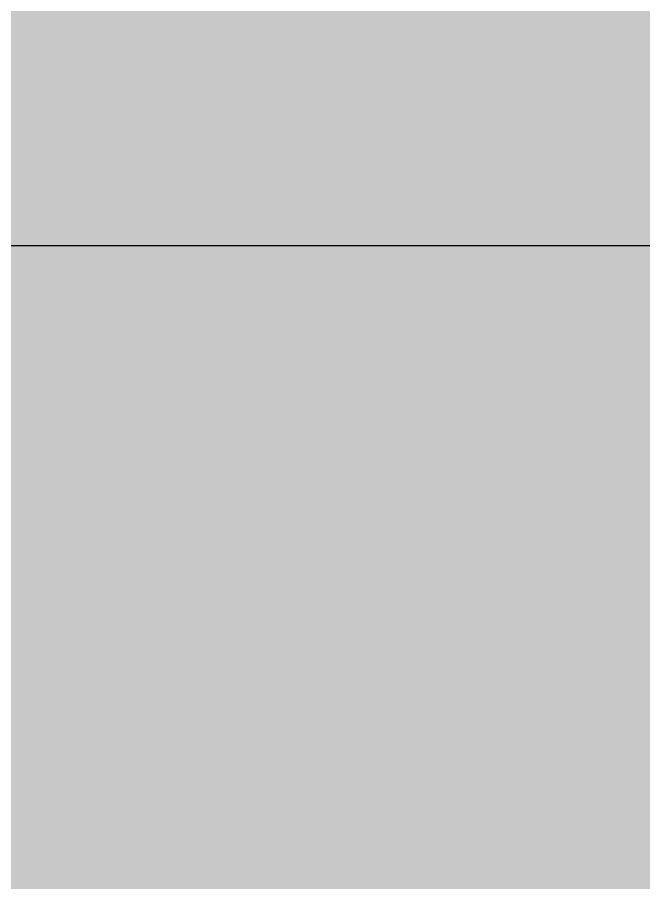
# Model space of a CAD drawing. Header units: millimetres. Extents: x 471 to 1044, y 7 to 541.
# Drawn here: x 888.38 to 913.22, y 430.55 to 464.86 of the extents above; entities that cross this region are included whole.
import ezdxf

# ---------------------------------------------------------------- set-up
doc = ezdxf.new("R2010")
doc.units = ezdxf.units.MM
for name, color, linetype in [('Background Fill', 3, 'Continuous'), ('Images', 7, 'Continuous'), ('magpiefill', 3, 'Continuous')]:
    doc.layers.add(name, color=color, linetype=linetype)
picture_1 = doc.add_image_def('image3.png', size_in_pixel=(1746, 774))

msp = doc.modelspace()

# ---------------------------------------------------------------- hatches: boundary and pattern name
at = {"layer": 'magpiefill'}
h = msp.add_hatch(color=250, dxfattribs=at)
h.dxf.hatch_style = 1
edge = h.paths.add_edge_path()
edge.add_line((888.2234842194528, 413.5012538587416), (885.7971109026888, 413.253204066365))
edge.add_line((885.7971109026887, 413.253204066365), (881.6673219142056, 410.5407089002796))
edge.add_line((881.6673219142056, 410.5407089002796), (873.1717643900533, 404.4081099414419))
edge.add_line((873.1717643900536, 404.4081099414419), (868.2160206174682, 399.6907243192487))
edge.add_line((868.2160206174681, 399.6907243192487), (867.3900658333658, 399.6907243192487))
edge.add_line((867.3900658333657, 399.6907243192487), (866.5641072822707, 400.3983329459157))
edge.add_line((866.5641072822707, 400.3983329459157), (866.4461137416849, 400.8700707247971))
edge.add_line((866.4461137416849, 400.8700707247971), (863.968241855392, 398.9831176509267))
edge.add_line((863.9682418553921, 398.9831176509266), (860.6644151849974, 396.62442483983))
edge.add_line((860.6644151849973, 396.62442483983), (860.3104345632394, 398.1575755587116))
edge.add_line((860.3104345632394, 398.1575755587118), (860.4284281038251, 398.9831176509267))
edge.add_line((860.4284281038251, 398.9831176509266), (861.8443543578509, 400.5162664114637))
edge.add_line((861.844354357851, 400.5162664114638), (862.3163285201947, 400.8700707247971))
edge.add_line((862.3163285201947, 400.8700707247971), (861.9623478984367, 401.1059396142379))
edge.add_line((861.9623478984367, 401.1059396142379), (859.7204630933159, 399.5727908537008))
edge.add_line((859.7204630933159, 399.5727908537007), (859.1304953903858, 400.044528632582))
edge.add_line((859.1304953903857, 400.0445286325821), (859.1304953903857, 400.3983329459157))
edge.add_line((859.1304953903857, 400.3983329459157), (858.1865432987048, 400.3983329459157))
edge.add_line((858.1865432987049, 400.3983329459157), (857.832562676947, 400.8700707247971))
edge.add_line((857.832562676947, 400.8700707247971), (860.9004022661694, 402.521154909227))
edge.add_line((860.9004022661695, 402.521154909227), (861.490369969099, 403.5825658908824))
edge.add_line((861.490369969099, 403.5825658908824), (862.5523156013668, 404.5260434069902))
edge.add_line((862.5523156013669, 404.5260434069902), (860.4284281038252, 404.1722390936566))
edge.add_line((860.4284281038251, 404.1722390936565), (862.0803414390224, 405.5874543886455))
edge.add_line((862.0803414390225, 405.5874543886456), (867.6260529145379, 408.7716892919572))
edge.add_line((867.6260529145379, 408.7716892919572), (872.8177837682955, 412.5455973980428))
edge.add_line((872.8177837682956, 412.5455973980429), (878.717475865569, 415.965701190795))
edge.add_line((878.717475865569, 415.9657011907949), (882.2572933841292, 418.0885231541062))
edge.add_line((882.2572933841291, 418.0885231541062), (882.611274005887, 419.3858049835473))
edge.add_line((882.611274005887, 419.3858049835472), (883.9092067193264, 420.2113470757619))
edge.add_line((883.9092067193264, 420.211347075762), (885.3251329733516, 419.6216738729879))
edge.add_line((885.3251329733516, 419.6216738729878), (886.2690850650331, 419.7396092968806))
edge.add_line((886.2690850650331, 419.7396092968806), (888.2749790219883, 421.3906934813103))
edge.add_line((888.2749790219884, 421.3906934813102), (889.9268961241792, 422.452104462966))
edge.add_line((889.9268961241792, 422.452104462966), (890.0448896647649, 420.0934116518694))
edge.add_line((890.0448896647649, 420.0934116518694), (889.5729117354277, 418.3243940018914))
edge.add_line((889.5729117354279, 418.3243940018915), (889.1009375730836, 418.0885231541062))
edge.add_line((889.1009375730835, 418.0885231541062), (888.3929725625742, 418.3243940018915))
edge.add_line((888.3929725625742, 418.3243940018915), (887.4490242378862, 417.380916485784))
edge.add_line((887.4490242378861, 417.380916485784), (888.9054720420853, 416.1426278267683))
edge.add_line((888.9054720420854, 416.1426278267683), (889.1612170046981, 417.2503007811018))
edge.add_line((889.1612170046981, 417.2503007811018), (890.3546947525559, 417.9319456760766))
edge.add_line((890.3546947525558, 417.9319456760765), (892.1449094908459, 418.0171512879481))
edge.add_line((892.144909490846, 418.0171512879482), (893.1678893412976, 417.676328840461))
edge.add_line((893.1678893412975, 417.676328840461), (893.1678893412975, 416.9094783336146))
edge.add_line((893.1678893412975, 416.9094783336146), (892.3154073882521, 416.5686558861274))
edge.add_line((892.3154073882522, 416.5686558861274), (890.6956867803755, 416.2278334386399))
edge.add_line((890.6956867803754, 416.2278334386399), (888.8202212098848, 414.7793380368191))
edge.add_line((888.820221209885, 414.7793380368191), (888.820221209885, 413.7568706943572))
edge.add_line((888.820221209885, 413.7568706943572), (890.3546947525558, 414.35330997746))
edge.add_line((890.3546947525558, 414.35330997746), (894.1056221265421, 415.8018053792811))
edge.add_line((894.1056221265421, 415.8018053792811), (896.5778284544583, 417.1650951692299))
edge.add_line((896.5778284544583, 417.1650951692299), (899.0500310153805, 418.9544130185382))
edge.add_line((899.0500310153805, 418.9544130185382), (902.289472231135, 421.3401701509492))
edge.add_line((902.289472231135, 421.3401701509492), (900.5845045580514, 420.7437308678465))
edge.add_line((900.5845045580513, 420.7437308678465), (898.964783950174, 420.1472915847437))
edge.add_line((898.964783950174, 420.1472915847437), (897.2598162770904, 420.5733196441029))
edge.add_line((897.2598162770903, 420.5733196441029), (895.7253427344194, 421.85140382218))
edge.add_line((895.7253427344194, 421.85140382218), (894.7876099491748, 423.7259253250157))
edge.add_line((894.7876099491748, 423.7259253250157), (894.4466179213553, 425.8560656218112))
edge.add_line((894.4466179213553, 425.8560656218111), (894.8728607813747, 427.815794694863))
edge.add_line((894.8728607813746, 427.8157946948631), (896.6630755196646, 429.775523767915))
edge.add_line((896.6630755196647, 429.775523767915), (895.7253427344195, 429.4347013204276))
edge.add_line((895.7253427344194, 429.4347013204275), (891.292427537801, 427.1341497998884))
edge.add_line((891.2924275378011, 427.1341497998884), (887.4562455646209, 425.0040095030929))
edge.add_line((887.4562455646208, 425.0040095030929), (885.3250387985111, 423.2998972656566))
edge.add_line((885.3250387985113, 423.2998972656566), (884.2168081158599, 421.6809925984364))
edge.add_line((884.2168081158597, 421.6809925984364), (883.0233303680019, 420.7437308678465))
edge.add_line((883.0233303680018, 420.7437308678465), (881.7446055549375, 420.4029084203593))
edge.add_line((881.7446055549376, 420.4029084203593), (880.9773669001057, 420.7437308678465))
edge.add_line((880.9773669001058, 420.7437308678465), (880.5511278070799, 421.2549645390773))
edge.add_line((880.5511278070799, 421.2549645390773), (880.6363748722863, 422.4478411469382))
edge.add_line((880.6363748722863, 422.4478411469382), (881.4888568253317, 424.4075702199901))
edge.add_line((881.4888568253316, 424.4075702199901), (880.8921198348994, 425.6856543980676))
edge.add_line((880.8921198348994, 425.6856543980676), (880.7216219374926, 424.5779814437338))
edge.add_line((880.7216219374925, 424.5779814437337), (879.9543870496541, 424.0667477725029))
edge.add_line((879.9543870496543, 424.0667477725029), (878.0789214791645, 422.9590748181694))
edge.add_line((878.0789214791641, 422.9590748181694), (877.482184488732, 423.3851028775285))
edge.add_line((877.4821844887322, 423.3851028775285), (876.8854437313065, 423.7259253250157))
edge.add_line((876.8854437313064, 423.7259253250157), (876.2887067408742, 424.3223646081185))
edge.add_line((876.2887067408742, 424.3223646081184), (876.0329617782616, 425.2596263387084))
edge.add_line((876.0329617782616, 425.2596263387085), (876.118208843468, 425.8560656218112))
edge.add_line((876.118208843468, 425.8560656218111), (875.350973955629, 426.0264768455547))
edge.add_line((875.3509739556289, 426.0264768455548), (874.92473109561, 426.367299293042))
edge.add_line((874.92473109561, 426.367299293042), (874.3279903381838, 426.9637385761448))
edge.add_line((874.3279903381838, 426.9637385761448), (873.8165004129586, 427.6453834711195))
edge.add_line((873.8165004129587, 427.6453834711195), (874.0722453755714, 428.9234676491967))
edge.add_line((874.0722453755714, 428.9234676491966), (873.8165004129587, 428.9234676491966))
edge.add_line((873.8165004129587, 428.9234676491966), (873.0492655251197, 429.1790844848122))
edge.add_line((873.0492655251196, 429.1790844848123), (872.2820306372812, 429.8607293797867))
edge.add_line((872.2820306372812, 429.8607293797867), (871.8557877772618, 430.712785498505))
edge.add_line((871.8557877772619, 430.712785498505), (872.0262856746687, 431.4796360053514))
edge.add_line((872.0262856746685, 431.4796360053514), (872.1967798050813, 432.3316921240694))
edge.add_line((872.1967798050814, 432.3316921240694), (871.7705407120554, 432.4168977359413))
edge.add_line((871.7705407120554, 432.4168977359413), (870.9180549920172, 433.1837482427877))
edge.add_line((870.9180549920172, 433.1837482427877), (870.4065650667915, 434.2062136269051))
edge.add_line((870.4065650667915, 434.2062136269051), (870.4918121319979, 435.143475357495))
edge.add_line((870.4918121319977, 435.143475357495), (871.9410348424682, 436.080737088085))
edge.add_line((871.9410348424683, 436.0807370880849), (873.9017512451586, 437.1032044305468))
edge.add_line((873.9017512451585, 437.103204430547), (875.2657231234291, 438.2108773848805))
edge.add_line((875.2657231234291, 438.2108773848805), (876.459200871287, 439.2333447273425))
edge.add_line((876.4592008712871, 439.2333447273425), (876.6296987686933, 439.4037559510861))
edge.add_line((876.6296987686933, 439.4037559510861), (877.0559416287127, 439.5741671748297))
edge.add_line((877.0559416287126, 439.5741671748297), (877.5674315539384, 440.0001952341888))
edge.add_line((877.5674315539384, 440.0001952341888), (877.6526786191448, 440.341017681676))
edge.add_line((877.6526786191448, 440.341017681676), (877.6526786191448, 440.5966345172916))
edge.add_line((877.6526786191448, 440.5966345172915), (877.5674315539384, 440.9374569647787))
edge.add_line((877.5674315539384, 440.9374569647788), (877.3116865913257, 441.1930738003944))
edge.add_line((877.311686591326, 441.1930738003942), (877.0559416287127, 441.3634850241378))
edge.add_line((877.0559416287126, 441.3634850241378), (876.7149458338996, 441.4486906360098))
edge.add_line((876.7149458338997, 441.4486906360099), (876.9706907965129, 441.6191018597535))
edge.add_line((876.9706907965128, 441.6191018597534), (877.3116865913258, 441.6191018597534))
edge.add_line((877.311686591326, 441.6191018597534), (877.6526786191449, 441.704307471625))
edge.add_line((877.6526786191448, 441.7043074716252), (878.2494193765705, 441.7043074716252))
edge.add_line((878.2494193765704, 441.7043074716252), (878.5904114043899, 441.7043074716252))
edge.add_line((878.5904114043901, 441.7043074716252), (878.8461563670028, 441.7895130834971))
edge.add_line((878.8461563670028, 441.7895130834971), (879.101901329616, 441.9599243072407))
edge.add_line((879.1019013296159, 441.9599243072406), (879.2723992270221, 442.3859523665998))
edge.add_line((879.2723992270221, 442.3859523665998), (879.3576500592219, 442.641569202215))
edge.add_line((879.3576500592219, 442.6415692022151), (879.0166542644095, 442.9823916497026))
edge.add_line((879.0166542644095, 442.9823916497027), (877.908423581758, 443.5788309328054))
edge.add_line((877.9084235817579, 443.5788309328053), (879.3576500592218, 443.2380084853178))
edge.add_line((879.3576500592219, 443.2380084853179), (880.1248849470609, 443.0675972615743))
edge.add_line((880.124884947061, 443.0675972615743), (880.5511278070799, 443.3232140971899))
edge.add_line((880.5511278070799, 443.3232140971899), (880.5511278070799, 443.4936253209335))
edge.add_line((880.5511278070799, 443.4936253209333), (880.5511278070799, 443.9196533802925))
edge.add_line((880.5511278070799, 443.9196533802925), (880.2953790774739, 444.0900646040361))
edge.add_line((880.2953790774739, 444.0900646040362), (880.1248849470611, 444.5160926633954))
edge.add_line((880.124884947061, 444.5160926633954), (880.806872769693, 444.4308870515234))
edge.add_line((880.806872769693, 444.4308870515234), (881.1478647975119, 444.4308870515234))
edge.add_line((881.147864797512, 444.4308870515234), (881.6593547227378, 444.4308870515234))
edge.add_line((881.6593547227378, 444.4308870515234), (881.6593547227378, 444.601298275267))
edge.add_line((881.6593547227378, 444.6012982752669), (881.5741076575314, 445.1125319464981))
edge.add_line((881.5741076575314, 445.1125319464981), (881.4036097601252, 445.4533524356407))
edge.add_line((881.4036097601252, 445.4533524356408), (881.3183626949187, 445.879380495))
edge.add_line((881.3183626949187, 445.879380495), (881.7446055549376, 445.879380495))
edge.add_line((881.7446055549376, 445.879380495), (882.0855975827571, 445.9645861068716))
edge.add_line((882.0855975827574, 445.9645861068716), (882.2560954801636, 446.2202029424872))
edge.add_line((882.2560954801636, 446.2202029424872), (882.34134254537, 446.8166422255899))
edge.add_line((882.3413425453698, 446.8166422255898), (882.4265896105762, 446.9870534493334))
edge.add_line((882.4265896105762, 446.9870534493335), (882.7675854053892, 446.9870534493335))
edge.add_line((882.7675854053894, 446.9870534493335), (883.023330368002, 446.9870534493335))
edge.add_line((883.0233303680018, 446.9870534493335), (883.1938282654086, 447.1574646730771))
edge.add_line((883.1938282654087, 447.157464673077), (883.4495732280213, 447.157464673077))
edge.add_line((883.4495732280213, 447.157464673077), (883.5348202932278, 447.5834927324362))
edge.add_line((883.5348202932278, 447.5834927324362), (883.5348202932278, 447.7539039561798))
edge.add_line((883.5348202932278, 447.7539039561799), (883.1085774332083, 447.9243151799235))
edge.add_line((883.1085774332084, 447.9243151799234), (883.4495732280214, 448.094726403667))
edge.add_line((883.4495732280213, 448.0947264036671), (883.7053181906346, 448.0947264036671))
edge.add_line((883.7053181906344, 448.0947264036671), (884.0463102184534, 448.0095207917955))
edge.add_line((884.0463102184535, 448.0095207917954), (884.472553078473, 447.9243151799234))
edge.add_line((884.4725530784729, 447.9243151799234), (885.069290068905, 448.0095207917954))
edge.add_line((885.0692900689053, 448.0095207917954), (885.9217757889435, 448.179932015539))
edge.add_line((885.9217757889435, 448.1799320155391), (886.3480186489629, 448.1799320155391))
edge.add_line((886.3480186489628, 448.1799320155391), (886.3480186489628, 447.8391095680519))
edge.add_line((886.3480186489628, 447.8391095680519), (886.4332657141692, 447.4130815086927))
edge.add_line((886.4332657141692, 447.4130815086927), (887.0300064715949, 447.1574646730771))
edge.add_line((887.0300064715948, 447.157464673077), (887.7972413594338, 447.4130815086926))
edge.add_line((887.7972413594339, 447.4130815086927), (888.2234842194528, 446.9018478374619))
edge.add_line((888.2234842194528, 446.9018478374618), (888.820827695855, 446.3077331093083))
edge.add_arc((740.8321320332263, 359.9067374352775), 171.3644831853732, 24.7196834331034, 30.277882808560207, ccw=False)
edge.add_arc((899.264128096733, 433.8457058377478), 3.586774538690185, 219.4264190677759, 277.5112522925736)
edge.add_arc((903.1404414920646, 427.1654868984597), 4.622927288925009, 76.09792839104102, 137.4828955815185, ccw=False)
edge.add_arc((902.8888193879445, 421.5116166989611), 10.23247757204816, 60.01917854986198, 82.34898294536907, ccw=False)
edge.add_arc((903.0270338998089, 415.3033567926033), 15.8714537673971, 55.16074552816218, 71.73216053091483, ccw=False)
edge.add_arc((911.6528610168034, 420.7733048819226), 7.569540894155772, 86.65890143975243, 120.31950619075)
edge.add_arc((913.9704357562543, 417.0295364205863), 11.97172369207804, 120.8490791888012, 144.9821508602809)
edge.add_arc((905.7834295117073, 423.0399048453011), 1.831638770141301, 152.0183299640194, 206.9559763139688)
edge.add_arc((765.7668821636614, 253.5029197823558), 218.2018648308125, 45.89312228263083, 50.63922831697852, ccw=False)
edge.add_line((917.6351607072233, 410.181188179282), (917.4636871584739, 409.4965920591107))
edge.add_line((917.4636871584739, 409.4965920591108), (917.7194321210872, 409.1557696116236))
edge.add_line((917.719432121087, 409.1557696116236), (918.4866707759189, 408.900152776008))
edge.add_line((918.486670775919, 408.900152776008), (918.2309258133064, 408.3889191047772))
edge.add_line((918.2309258133064, 408.3889191047772), (918.5719178411254, 407.962891045418))
edge.add_line((918.5719178411255, 407.962891045418), (918.7424157385323, 407.5368629860588))
edge.add_line((918.7424157385321, 407.5368629860588), (918.1456749811065, 407.0256293148281))
edge.add_line((918.1456749811066, 407.0256293148281), (918.0604279159002, 406.5143956435969))
edge.add_line((918.0604279159002, 406.5143956435969), (918.3161728785128, 406.0031619723661))
edge.add_line((918.3161728785128, 406.0031619723661), (917.6341850558808, 405.7475451367505))
edge.add_line((917.6341850558808, 405.7475451367505), (916.9521972332489, 405.9179563604941))
edge.add_line((916.9521972332489, 405.9179563604941), (917.0374442984553, 405.3215170773914))
edge.add_line((917.0374442984551, 405.3215170773914), (916.0997152802032, 405.0659002417761))
edge.add_line((916.0997152802033, 405.0659002417761), (915.6734724201839, 405.3215170773914))
edge.add_line((915.673472420184, 405.3215170773914), (915.4177274575713, 405.4067226892633))
edge.add_line((915.4177274575713, 405.4067226892633), (915.1619824949587, 405.0659002417761))
edge.add_line((915.1619824949587, 405.0659002417761), (914.7357396349393, 404.7250777942887))
edge.add_line((914.7357396349391, 404.7250777942887), (914.3094967749197, 404.8954890180326))
edge.add_line((914.3094967749198, 404.8954890180325), (913.2012660922684, 404.1286385111862))
edge.add_line((913.2012660922683, 404.1286385111862), (913.2012660922683, 404.4694609586734))
edge.add_line((913.2012660922683, 404.4694609586735), (912.4340312044299, 405.1511058536479))
edge.add_line((912.4340312044299, 405.1511058536478), (912.4340312044299, 405.4919283011353))
edge.add_line((912.4340312044299, 405.4919283011353), (912.2635333070231, 405.3215170773914))
edge.add_line((912.2635333070232, 405.3215170773914), (911.752043381798, 404.554666570545))
edge.add_line((911.7520433817979, 404.554666570545), (911.7520433817979, 404.0434328993142))
edge.add_line((911.7520433817979, 404.0434328993142), (911.7520433817979, 402.9357599449806))
edge.add_line((911.7520433817979, 402.9357599449808), (911.1553063913657, 402.9357599449808))
edge.add_line((911.1553063913657, 402.9357599449808), (910.8995614287525, 403.191376780596))
edge.add_line((910.8995614287526, 403.191376780596), (910.8143105965528, 403.3617880043396))
edge.add_line((910.8143105965526, 403.3617880043395), (909.9618286435077, 403.617404839955))
edge.add_line((909.9618286435077, 403.617404839955), (909.5355857834883, 403.8730216755706))
edge.add_line((909.5355857834884, 403.8730216755706), (909.3650878860816, 403.702610451827))
edge.add_line((909.3650878860815, 403.7026104518271), (909.3650878860815, 403.276582392468))
edge.add_line((909.3650878860815, 403.2765823924678), (908.8535979608563, 402.5949374974931))
edge.add_line((908.8535979608564, 402.5949374974931), (908.5126059330369, 402.8505543331087))
edge.add_line((908.5126059330369, 402.8505543331087), (908.5126059330369, 403.1061711687242))
edge.add_line((908.5126059330369, 403.1061711687242), (907.4896223155918, 402.8505543331087))
edge.add_line((907.4896223155918, 402.8505543331087), (906.978132390366, 402.2541150500059))
edge.add_line((906.978132390366, 402.2541150500059), (905.8699054747086, 401.8280869906467))
edge.add_line((905.8699054747085, 401.8280869906467), (905.3584155494827, 402.0837038262623))
edge.add_line((905.3584155494827, 402.0837038262623), (905.102666819876, 402.5097318856215))
edge.add_line((905.102666819876, 402.5097318856215), (904.6764277268506, 402.5097318856215))
edge.add_line((904.6764277268505, 402.5097318856215), (903.7386949416053, 401.7428813787751))
edge.add_line((903.7386949416054, 401.7428813787751), (902.8862092215666, 400.8908252600568))
edge.add_line((902.8862092215666, 400.8908252600569), (902.0337272685217, 399.8683579175949))
edge.add_line((902.0337272685217, 399.8683579175948), (901.3517394458897, 399.0163017988768))
edge.add_line((901.3517394458897, 399.0163017988768), (900.7549986884641, 398.4198644741186))
edge.add_line((900.754998688464, 398.4198644741186), (899.9025167354185, 398.1642476385031))
edge.add_line((899.9025167354187, 398.1642476385031), (899.1352780805868, 398.3346588622467))
edge.add_line((899.1352780805867, 398.3346588622468), (898.6237881553609, 398.8458905751334))
edge.add_line((898.6237881553609, 398.8458905751332), (898.1122982301351, 399.357124246364))
edge.add_line((898.1122982301351, 399.3571242463642), (897.8565532675225, 400.1239747532105))
edge.add_line((897.8565532675225, 400.1239747532105), (897.430310407503, 400.7204140363133))
edge.add_line((897.4303104075032, 400.7204140363132), (897.0040675474837, 400.8056196481851))
edge.add_line((897.0040675474836, 400.8056196481851), (896.4925776222578, 400.9760308719287))
edge.add_line((896.4925776222578, 400.9760308719287), (896.0663385292324, 400.9760308719287))
edge.add_line((896.0663385292326, 400.9760308719287), (895.2990998744001, 402.1689094381343))
edge.add_line((895.2990998744001, 402.1689094381344), (894.5318649865617, 403.191376780596))
edge.add_line((894.5318649865615, 403.191376780596), (894.1908729587425, 403.191376780596))
edge.add_line((894.1908729587426, 403.191376780596), (893.5088851361099, 403.5321992280835))
edge.add_line((893.5088851361099, 403.5321992280834), (892.3154073882521, 404.639872182417))
edge.add_line((892.3154073882522, 404.639872182417), (891.9744115934398, 405.1511058536478))
edge.add_line((891.9744115934398, 405.1511058536478), (891.803917463027, 405.4919283011353))
edge.add_line((891.8039174630269, 405.4919283011353), (891.7186666308264, 406.0031619723661))
edge.add_line((891.7186666308264, 406.0031619723661), (891.3776746030074, 406.0031619723661))
edge.add_line((891.3776746030073, 406.0031619723661), (890.6104397151684, 406.2587788079817))
edge.add_line((890.6104397151685, 406.2587788079817), (890.5251888829687, 406.4291900317253))
edge.add_line((890.5251888829687, 406.4291900317253), (890.1841968551497, 406.9404237029561))
edge.add_line((890.1841968551496, 406.9404237029561), (890.0989497899432, 407.1108349266997))
edge.add_line((890.0989497899432, 407.1108349266997), (889.6727069299237, 408.0480966572896))
edge.add_line((889.6727069299238, 408.0480966572896), (889.1612170046981, 408.3889191047771))
edge.add_line((889.1612170046981, 408.3889191047772), (888.9054720420854, 408.6445359403924))
edge.add_line((888.9054720420854, 408.6445359403924), (888.5644762472724, 409.1557696116236))
edge.add_line((888.5644762472723, 409.1557696116236), (888.3939783498661, 409.837414506598))
edge.add_line((888.3939783498661, 409.837414506598), (888.3939783498661, 410.2634406076126))
edge.add_line((888.3939783498661, 410.2634406076126), (888.9907191072917, 411.1154967263309))
edge.add_line((888.9907191072919, 411.1154967263309), (888.7349741446786, 411.0302911144589))
edge.add_line((888.7349741446785, 411.0302911144589), (888.1382333872529, 411.7119360094337))
edge.add_line((888.138233387253, 411.7119360094337), (888.0529863220465, 412.3083752925364))
edge.add_line((888.0529863220465, 412.3083752925364), (888.7349741446785, 413.330842634998))
edge.add_line((888.7349741446785, 413.330842634998), (888.2234842194528, 413.5012538587416))

# ---------------------------------------------------------------- linework, layer by layer
at = {"layer": 'Background Fill', "color": 151}
msp.add_solid([(746.6771277537734, 540.5127069159198), (1043.677127753773, 540.5127069159198), (746.6771277537734, 330.5127069159198), (1043.677127753773, 330.5127069159198)], dxfattribs=at)

# ---------------------------------------------------------------- pictures from other files: only their frames are drawn
at = {"layer": 'Images'}
image = msp.add_image(picture_1, insert=(883.1196634261105, 455.8049313726846), size_in_units=(79.90016207140543, 35.41965947495292), dxfattribs=at)
image.dxf.flags = 15

doc.saveas('drawing.dxf')
